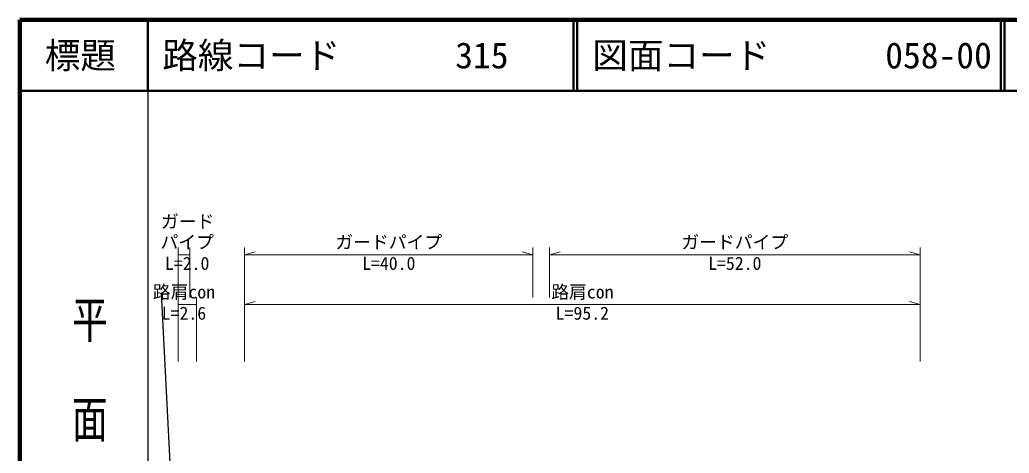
# Model space of a CAD drawing. Units: millimetres, scale not verified. Extents: x 40000 to 680000, y 20000 to 380000.
# Drawn here: x 40000 to 178926, y 319108 to 380000 of the extents above; entities that cross this region are included whole.
import ezdxf
from ezdxf.enums import TextEntityAlignment as Align

# ---------------------------------------------------------------- set-up
doc = ezdxf.new("R2010")
doc.units = ezdxf.units.MM
doc.header["$LTSCALE"] = 1000
for name, color, linetype, lineweight in [('M-BMK-OTRS', 5, 'Continuous', 25), ('M-STR-HTXT', 7, 'Continuous', 13), ('M-TTL', 2, 'Continuous', 140), ('M-TTL-BAND', 7, 'Continuous', 25), ('M-TTL-LINE', 7, 'Continuous', 50)]:
    doc.layers.add(name, color=color, linetype=linetype, lineweight=lineweight)
doc.layers.add('M-TTL-TXT', color=7, linetype='Continuous')
doc.styles.add('@ＭＳ ゴシック', font='')
doc.styles.add('ＭＳ ゴシック', font='')
doc.styles.get('@ＭＳ ゴシック').set_extended_font_data('@MS Gothic')
doc.styles.get('ＭＳ ゴシック').set_extended_font_data('MS Gothic')

msp = doc.modelspace()

# ---------------------------------------------------------------- linework, layer by layer
at = {"layer": 'M-BMK-OTRS'}
msp.add_line((62424, 291645), (59890, 341581), dxfattribs=at)
at = {"layer": 'M-STR-HTXT'}
for p, q in [((62222, 348000), (62222, 332000)), ((63879, 348000), (63879, 341000)), ((71572, 348000), (71572, 332000)), ((71572, 347000), (73072, 347400)), ((112053, 347000), (110553, 347400)), ((112053, 348000), (112053, 341000)), ((114372, 348000), (114372, 341000)), ((114372, 347000), (115872, 347400)), ((166417, 347000), (164917, 347400)), ((166417, 348000), (166417, 332000)), ((62222, 347000), (63879, 347000)), ((71572, 347000), (112053, 347000)), ((114372, 347000), (166417, 347000)), ((64790, 341000), (64790, 332000)), ((71572, 340000), (73072, 340400)), ((166417, 340000), (164917, 340400)), ((62222, 340000), (64790, 340000)), ((71572, 340000), (166417, 340000))]:
    msp.add_line(p, q, dxfattribs=at)
at = {"layer": 'M-TTL'}
for p, q in [((40000, 380000), (40000, 20000)), ((680000, 380000), (40000, 380000))]:
    msp.add_line(p, q, dxfattribs=at)
at = {"layer": 'M-TTL-BAND'}
msp.add_line((58000, 370000), (58000, 20000), dxfattribs=at)
at = {"layer": 'M-TTL-LINE'}
for p, q in [((58000, 380000), (58000, 370000)), ((117750, 380000), (117750, 370000)), ((118250, 380000), (118250, 370000)), ((177750, 380000), (177750, 370000)), ((178250, 380000), (178250, 370000)), ((40000, 370000), (680000, 370000))]:
    msp.add_line(p, q, dxfattribs=at)

# ---------------------------------------------------------------- texts
at = {"layer": 'M-STR-HTXT', "style": 'ＭＳ ゴシック'}
for s, p in [('ガード', (63570, 350193)), ('パイプ', (63506, 347300)), ('ガードパイプ', (91812, 347300)), ('ガードパイプ', (140394, 347300)), ('路肩con', (63051, 340300)), ('路肩con', (118994, 340300))]:
    msp.add_text(s, height=1833, dxfattribs=at).set_placement(p, align=Align.BOTTOM_CENTER)
for s, p in [('L=2.0', (63506, 346700)), ('L=40.0', (91812, 346700)), ('L=52.0', (140394, 346700)), ('L=2.6', (63051, 339700)), ('L=95.2', (118994, 339700))]:
    msp.add_text(s, height=1833, dxfattribs=at).set_placement(p, align=Align.TOP_CENTER)
at = {"layer": 'M-TTL-BAND', "style": '@ＭＳ ゴシック', "width": 1.4}
msp.add_text('平  面  図', height=3666, rotation=270, dxfattribs=at).set_placement((49777, 306475), align=Align.MIDDLE_RIGHT)
at = {"layer": 'M-TTL-TXT', "style": 'ＭＳ ゴシック'}
msp.add_text('標題', height=3666, dxfattribs=at).set_placement((48500, 375000), align=Align.MIDDLE_CENTER)
for s, p in [('路線コード', (60000, 375000)), ('315', (101142, 375000)), ('図面コード', (120380, 375000)), ('058-00', (161521, 375000))]:
    msp.add_text(s, height=3666, dxfattribs=at).set_placement(p, align=Align.MIDDLE_LEFT)

doc.saveas('drawing.dxf')
